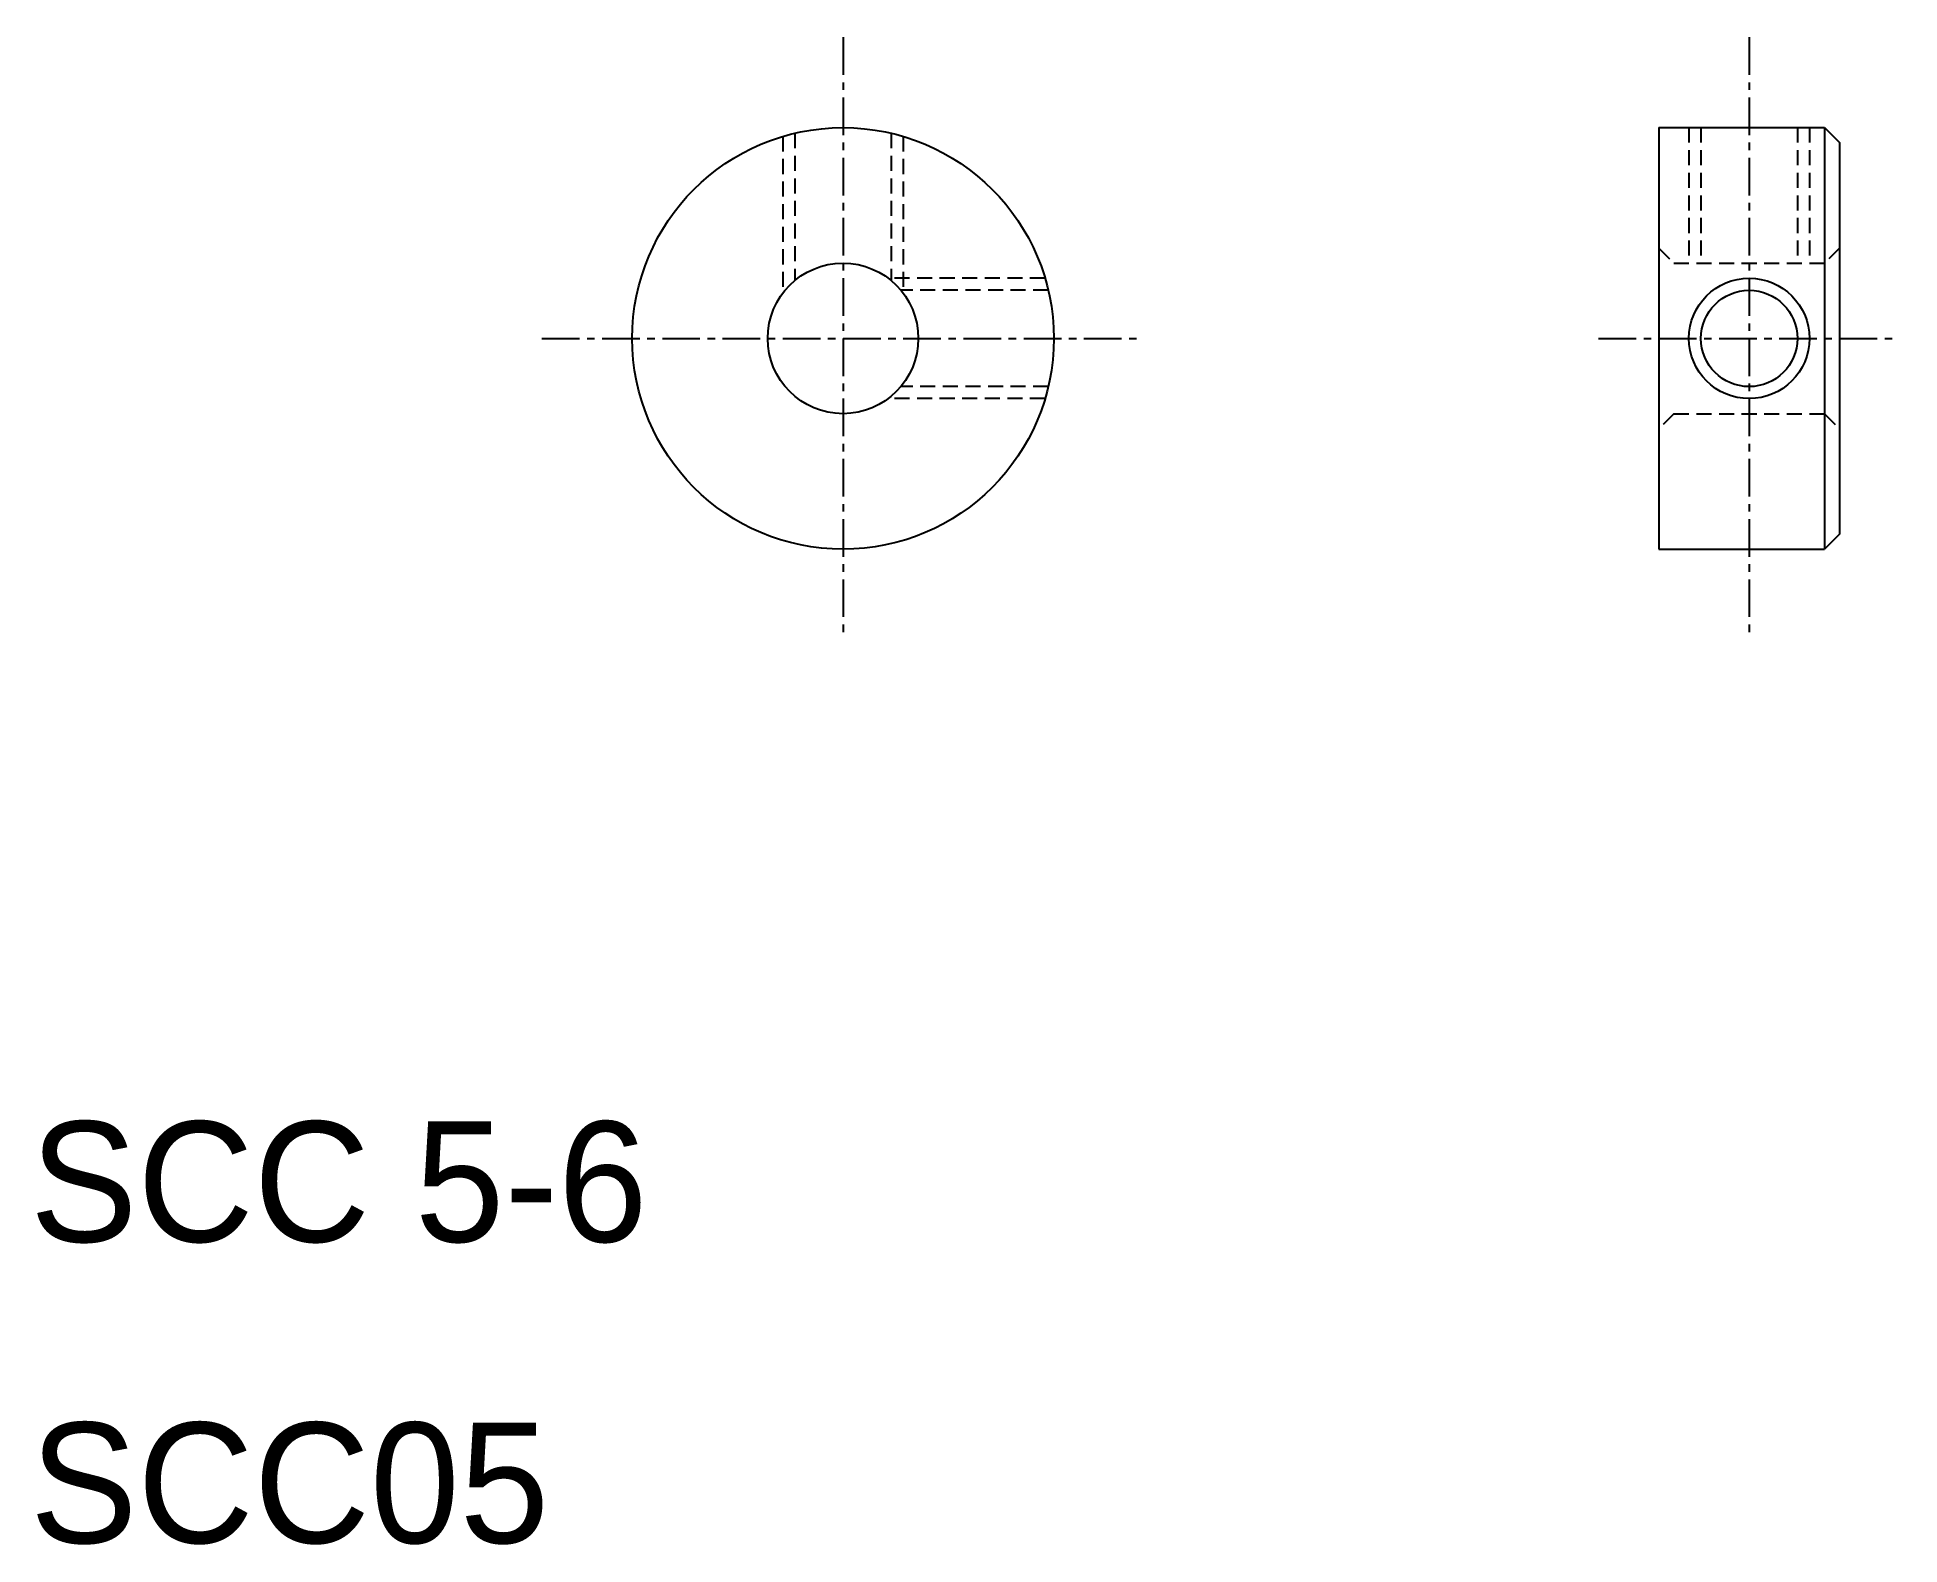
# Model space of a CAD drawing. Extents: x 10.2 to 72.1, y 9.9 to 60.
import ezdxf

# ---------------------------------------------------------------- set-up
doc = ezdxf.new("R2010")
doc.units = 0
doc.linetypes.add('CENTER', pattern=[2, 1.25, -0.25, 0.25, -0.25])
doc.linetypes.add('DASHED', pattern=[0.75, 0.5, -0.25])
doc.layers.get('0').update_dxf_attribs({"linetype": 'CONTINUOUS'})
doc.layers.add('CENTER', color=1, linetype='CENTER')

msp = doc.modelspace()

# ---------------------------------------------------------------- linework, layer by layer
at = {"color": 7, "linetype": 'CONTINUOUS'}
for p, q in [((64.090324, 57), (64.090324, 43)), ((64.090324, 57), (69.590323, 57)), ((69.590323, 57), (70.090323, 56.5)), ((69.590323, 57), (69.590323, 43)), ((70.090323, 56.5), (70.090323, 43.5)), ((70.090323, 43.5), (69.590323, 43)), ((64.090324, 43), (69.590323, 43))]:
    msp.add_line(p, q, dxfattribs=at)
at = {"color": 3, "linetype": 'DASHED'}
for p, q in [((65.090324, 57), (65.090324, 52.5)), ((65.490324, 57), (65.490324, 52.5)), ((68.690324, 57), (68.690324, 52.5)), ((69.090324, 57), (69.090324, 52.5)), ((35, 56.708204), (35, 51.5)), ((35.4, 56.81469), (35.4, 51.920938)), ((38.6, 56.81469), (38.6, 51.920938)), ((39, 56.708204), (39, 51.5)), ((64.090325, 53), (64.590325, 52.5)), ((70.090323, 53), (69.590323, 52.5)), ((43.708204, 52), (38.5, 52)), ((64.590325, 52.5), (69.590323, 52.5)), ((43.81469, 51.6), (38.920937, 51.6)), ((43.81469, 48.4), (38.920937, 48.4)), ((43.708204, 48), (38.5, 48)), ((64.590325, 47.5), (64.090325, 47)), ((64.590325, 47.5), (69.590323, 47.5)), ((69.590323, 47.5), (70.090323, 47))]:
    msp.add_line(p, q, dxfattribs=at)
at = {"color": 7, "linetype": 'CONTINUOUS'}
for centre, radius in [((37, 50), 7), ((37, 50), 2.5), ((67.090324, 50), 1.6)]:
    msp.add_circle(centre, radius, dxfattribs=at)
at = {"color": 3, "linetype": 'CONTINUOUS'}
msp.add_circle((67.090324, 50), 2, dxfattribs=at)
at = {"layer": 'CENTER', "color": 1, "linetype": 'CENTER'}
for p, q in [((37, 60), (37, 40)), ((67.090324, 60), (67.090324, 40)), ((27, 50), (47, 50)), ((62.090324, 50), (72.090324, 50))]:
    msp.add_line(p, q, dxfattribs=at)

# ---------------------------------------------------------------- texts
at = {"color": 7, "linetype": 'CONTINUOUS'}
for s, p in [('SCC 5-6', (10, 20)), ('SCC05', (10, 10))]:
    msp.add_text(s, height=4, dxfattribs=at).set_placement(p)

doc.saveas('drawing.dxf')
